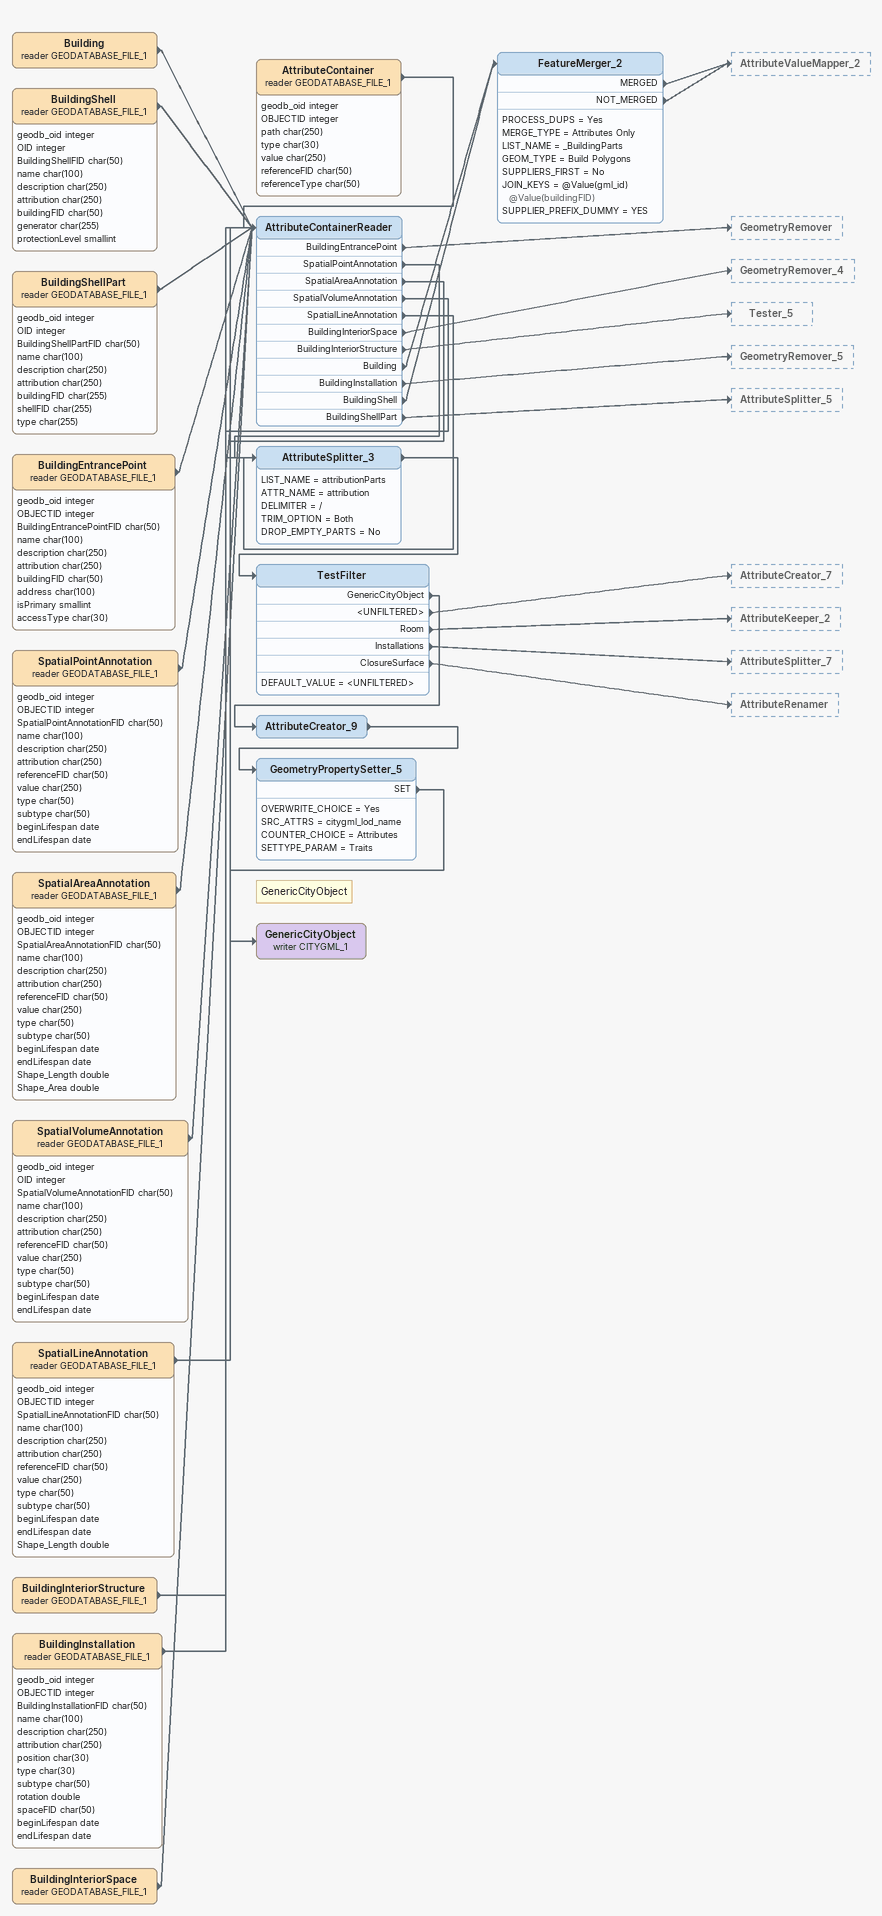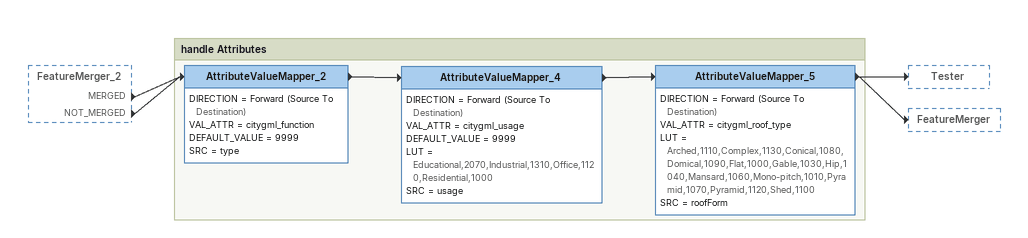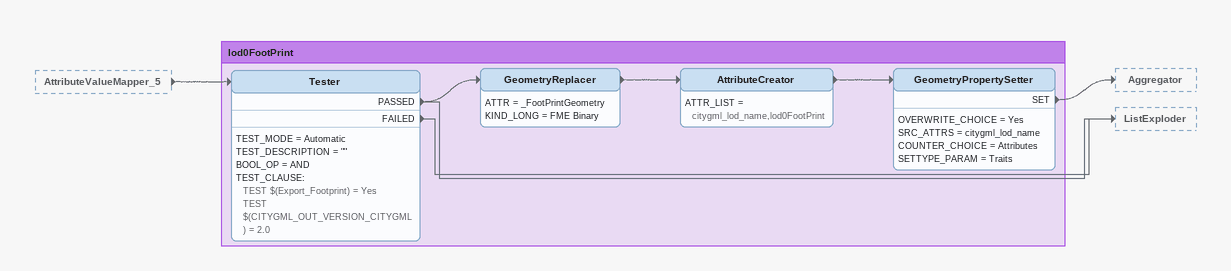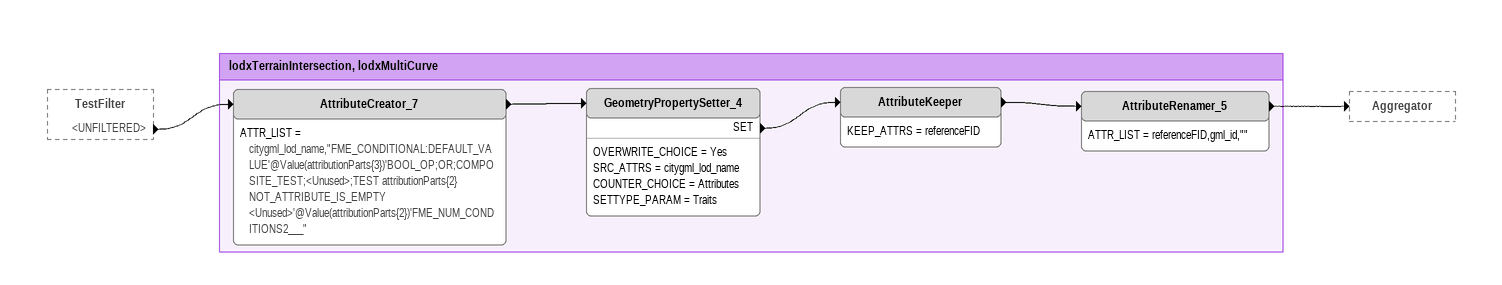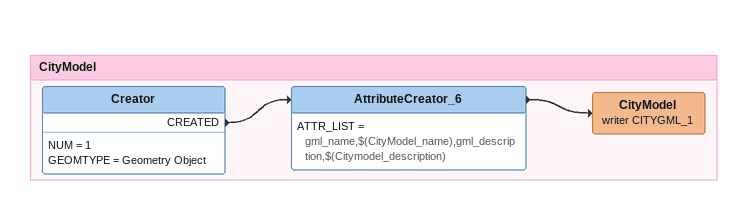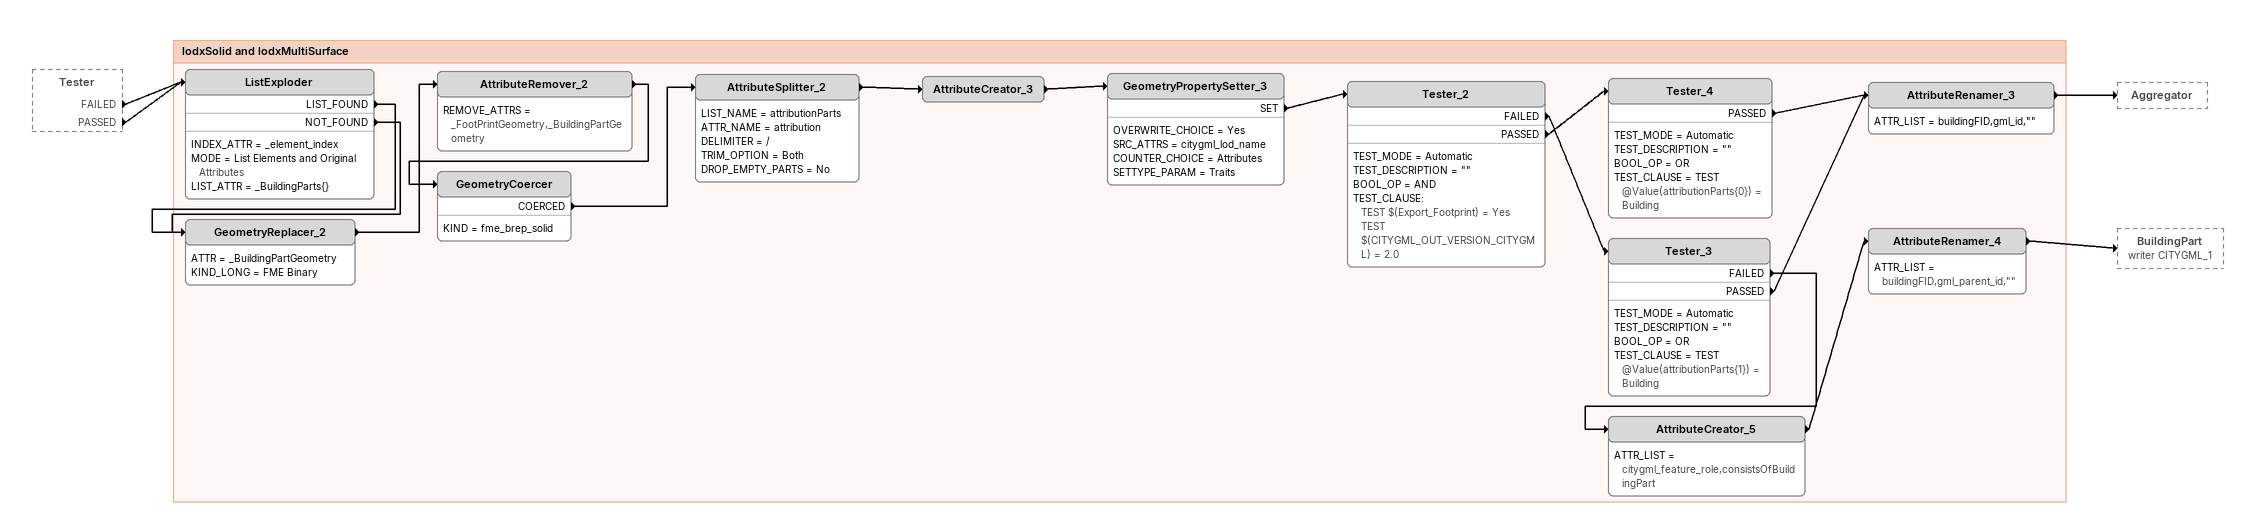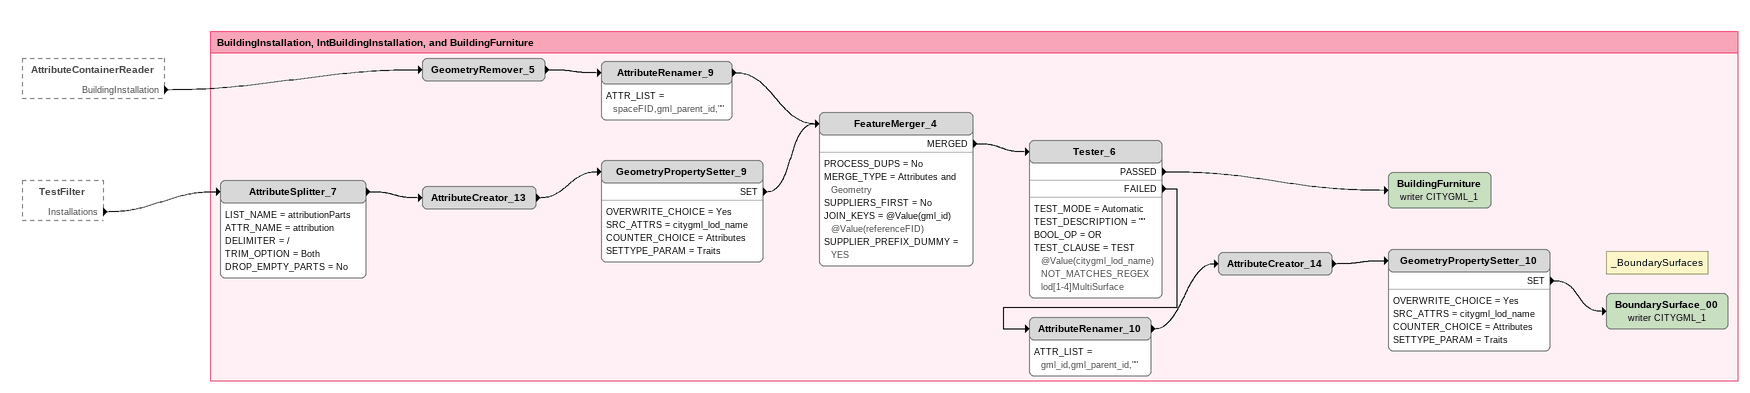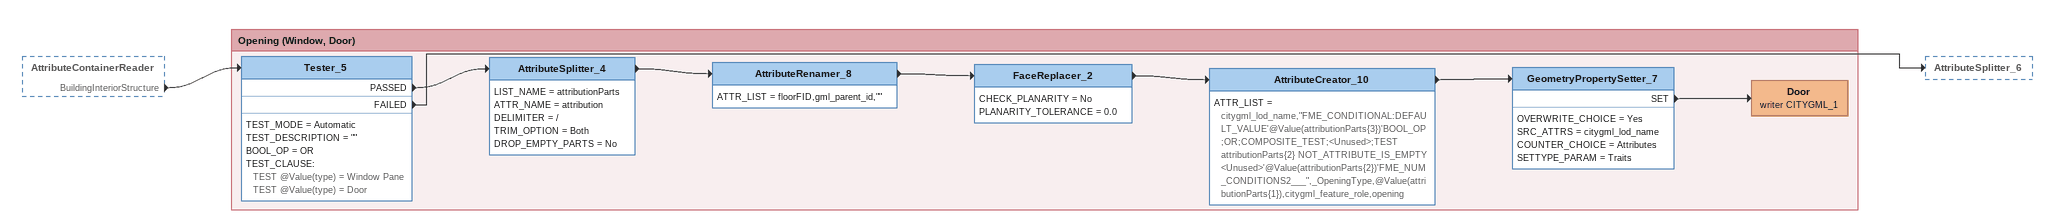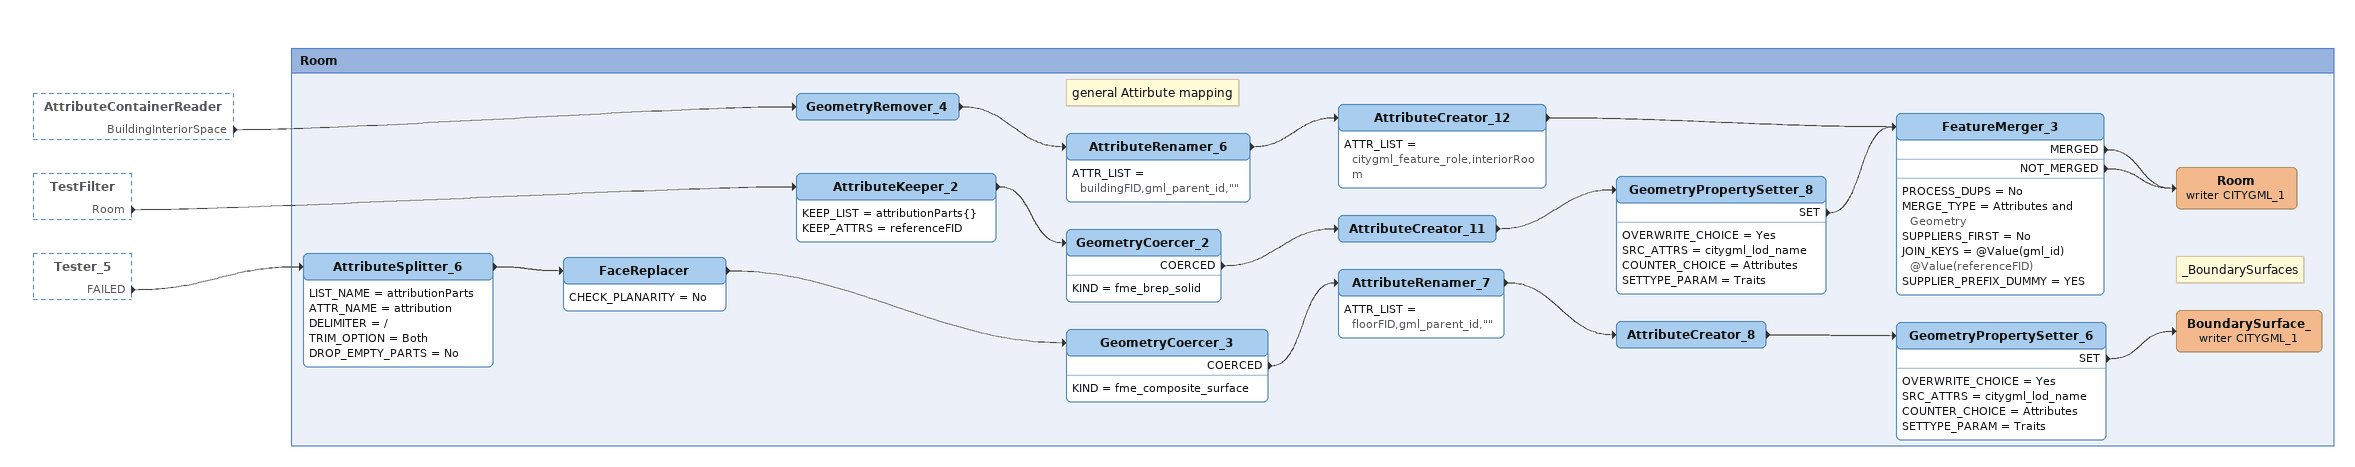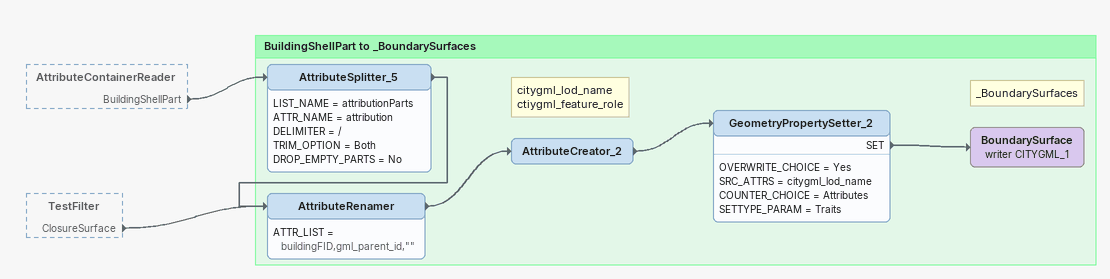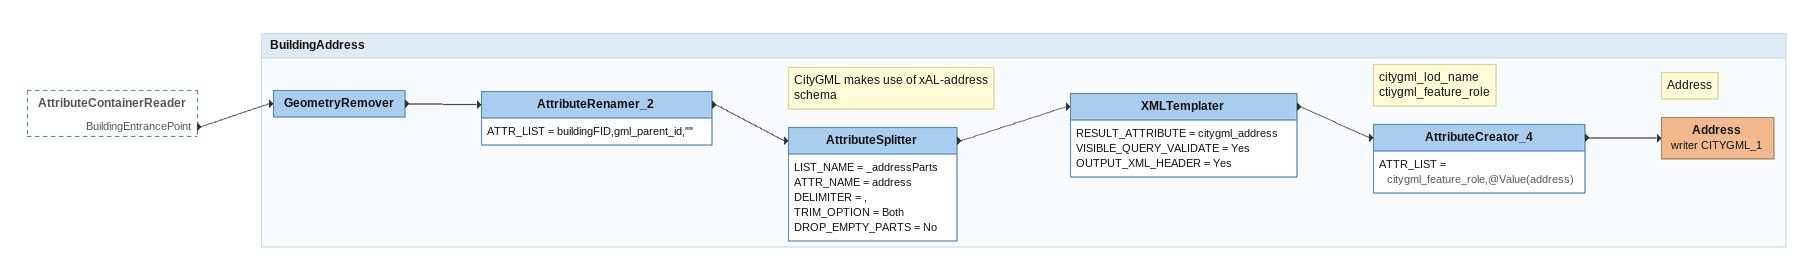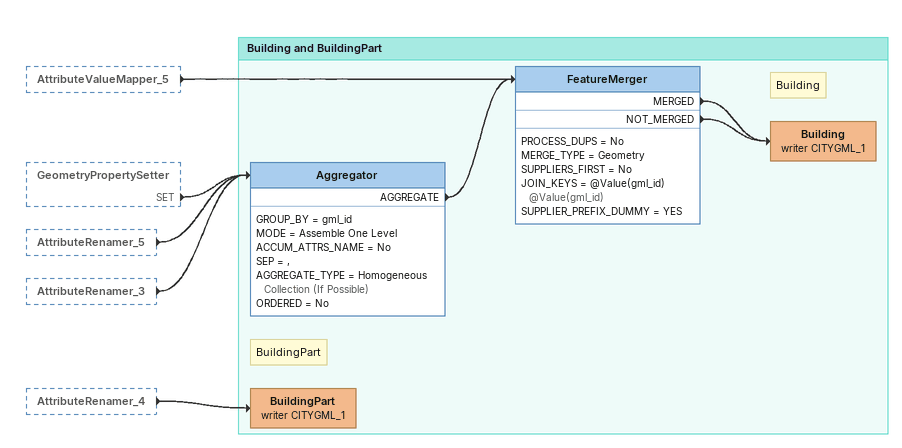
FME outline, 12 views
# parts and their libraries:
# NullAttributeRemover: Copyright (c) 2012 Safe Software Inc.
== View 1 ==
Building (reader GEODATABASE_FILE_1)
    -> AttributeContainerReader
BuildingShell (reader GEODATABASE_FILE_1)
    attributes: geodb_oid integer, OID integer, BuildingShellFID char(50), name char(100), description char(250), attribution char(250), buildingFID char(50), generator char(255), protectionLevel smallint
    -> AttributeContainerReader
BuildingShellPart (reader GEODATABASE_FILE_1)
    attributes: geodb_oid integer, OID integer, BuildingShellPartFID char(50), name char(100), description char(250), attribution char(250), buildingFID char(255), shellFID char(255), type char(255)
    -> AttributeContainerReader
BuildingEntrancePoint (reader GEODATABASE_FILE_1)
    attributes: geodb_oid integer, OBJECTID integer, BuildingEntrancePointFID char(50), name char(100), description char(250), attribution char(250), buildingFID char(50), address char(100), isPrimary smallint, accessType char(30)
    -> AttributeContainerReader
SpatialPointAnnotation (reader GEODATABASE_FILE_1)
    attributes: geodb_oid integer, OBJECTID integer, SpatialPointAnnotationFID char(50), name char(100), description char(250), attribution char(250), referenceFID char(50), value char(250), type char(50), subtype char(50), beginLifespan date, endLifespan date
    -> AttributeContainerReader
SpatialAreaAnnotation (reader GEODATABASE_FILE_1)
    attributes: geodb_oid integer, OBJECTID integer, SpatialAreaAnnotationFID char(50), name char(100), description char(250), attribution char(250), referenceFID char(50), value char(250), type char(50), subtype char(50), beginLifespan date, endLifespan date, Shape_Length double, Shape_Area double
    -> AttributeContainerReader
SpatialVolumeAnnotation (reader GEODATABASE_FILE_1)
    attributes: geodb_oid integer, OID integer, SpatialVolumeAnnotationFID char(50), name char(100), description char(250), attribution char(250), referenceFID char(50), value char(250), type char(50), subtype char(50), beginLifespan date, endLifespan date
    -> AttributeContainerReader
SpatialLineAnnotation (reader GEODATABASE_FILE_1)
    attributes: geodb_oid integer, OBJECTID integer, SpatialLineAnnotationFID char(50), name char(100), description char(250), attribution char(250), referenceFID char(50), value char(250), type char(50), subtype char(50), beginLifespan date, endLifespan date, Shape_Length double
    -> AttributeContainerReader
BuildingInteriorStructure (reader GEODATABASE_FILE_1)
    -> AttributeContainerReader
BuildingInstallation (reader GEODATABASE_FILE_1)
    attributes: geodb_oid integer, OBJECTID integer, BuildingInstallationFID char(50), name char(100), description char(250), attribution char(250), position char(30), type char(30), subtype char(50), rotation double, spaceFID char(50), beginLifespan date, endLifespan date
    -> AttributeContainerReader
BuildingInteriorSpace (reader GEODATABASE_FILE_1)
    -> AttributeContainerReader
AttributeContainer (reader GEODATABASE_FILE_1)
    attributes: geodb_oid integer, OBJECTID integer, path char(250), type char(30), value char(250), referenceFID char(50), referenceType char(50)
    -> AttributeContainerReader
AttributeContainerReader
    BuildingEntrancePoint -> GeometryRemover
    SpatialPointAnnotation -> AttributeSplitter_3
    SpatialAreaAnnotation -> AttributeSplitter_3
    SpatialVolumeAnnotation -> AttributeSplitter_3
    SpatialLineAnnotation -> AttributeSplitter_3
    BuildingInteriorSpace -> GeometryRemover_4
    BuildingInteriorStructure -> Tester_5
    Building -> FeatureMerger_2
    BuildingInstallation -> GeometryRemover_5
    BuildingShell -> FeatureMerger_2
    BuildingShellPart -> AttributeSplitter_5
FeatureMerger_2
    PROCESS_DUPS = Yes
    MERGE_TYPE = Attributes Only
    LIST_NAME = _BuildingParts
    GEOM_TYPE = Build Polygons
    SUPPLIERS_FIRST = No
    JOIN_KEYS = @Value(gml_id) @Value(buildingFID)
    SUPPLIER_PREFIX_DUMMY = YES
    MERGED -> AttributeValueMapper_2
    NOT_MERGED -> AttributeValueMapper_2
AttributeSplitter_3
    LIST_NAME = attributionParts
    ATTR_NAME = attribution
    DELIMITER = /
    TRIM_OPTION = Both
    DROP_EMPTY_PARTS = No
    -> TestFilter
TestFilter
    DEFAULT_VALUE = <UNFILTERED>
    GenericCityObject -> AttributeCreator_9
    <UNFILTERED> -> AttributeCreator_7
    Room -> AttributeKeeper_2
    Installations -> AttributeSplitter_7
    ClosureSurface -> AttributeRenamer
AttributeCreator_9
    -> GeometryPropertySetter_5
GeometryPropertySetter_5
    OVERWRITE_CHOICE = Yes
    SRC_ATTRS = citygml_lod_name
    COUNTER_CHOICE = Attributes
    SETTYPE_PARAM = Traits
    SET -> GenericCityObject (writer CITYGML_1)
Note: GenericCityObject
GenericCityObject (writer CITYGML_1)

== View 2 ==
FeatureMerger_2 [outside]
    MERGED -> AttributeValueMapper_2
    NOT_MERGED -> AttributeValueMapper_2

Bookmark: handle Attributes
AttributeValueMapper_2
    DIRECTION = Forward (Source To Destination)
    VAL_ATTR = citygml_function
    DEFAULT_VALUE = 9999
    SRC = type
    -> AttributeValueMapper_4
AttributeValueMapper_4
    DIRECTION = Forward (Source To Destination)
    VAL_ATTR = citygml_usage
    DEFAULT_VALUE = 9999
    LUT = Educational,2070,Industrial,1310,Office,1120,Residential,1000
    SRC = usage
    -> AttributeValueMapper_5
AttributeValueMapper_5
    DIRECTION = Forward (Source To Destination)
    VAL_ATTR = citygml_roof_type
    LUT = Arched,1110,Complex,1130,Conical,1080,Domical,1090,Flat,1000,Gable,1030,Hip,1040,Mansard,1060,Mono-pitch,1010,Pyramid,1070,Pyramid,1120,Shed,1100
    SRC = roofForm
    -> Tester
    -> FeatureMerger

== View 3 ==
AttributeValueMapper_5 [outside]
    -> Tester

Bookmark: lod0FootPrint
Tester
    TEST_MODE = Automatic
    TEST_DESCRIPTION = ""
    BOOL_OP = AND
    TEST_CLAUSE:
      TEST $(Export_Footprint) = Yes
      TEST $(CITYGML_OUT_VERSION_CITYGML) = 2.0
    PASSED -> GeometryReplacer
    FAILED -> ListExploder
    PASSED -> ListExploder
GeometryReplacer
    ATTR = _FootPrintGeometry
    KIND_LONG = FME Binary
    -> AttributeCreator
AttributeCreator
    ATTR_LIST = citygml_lod_name,lod0FootPrint
    -> GeometryPropertySetter
GeometryPropertySetter
    OVERWRITE_CHOICE = Yes
    SRC_ATTRS = citygml_lod_name
    COUNTER_CHOICE = Attributes
    SETTYPE_PARAM = Traits
    SET -> Aggregator

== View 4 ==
TestFilter [outside]
    <UNFILTERED> -> AttributeCreator_7

Bookmark: lodxTerrainIntersection, lodxMultiCurve
AttributeCreator_7
    ATTR_LIST = citygml_lod_name,"FME_CONDITIONAL:DEFAULT_VALUE'@Value(attributionParts{3})'BOOL_OP;OR;COMPOSITE_TEST;<Unused>;TEST attributionParts{2} NOT_ATTRIBUTE_IS_EMPTY <Unused>'@Value(attributionParts{2})'FME_NUM_CONDITIONS2___"
    -> GeometryPropertySetter_4
GeometryPropertySetter_4
    OVERWRITE_CHOICE = Yes
    SRC_ATTRS = citygml_lod_name
    COUNTER_CHOICE = Attributes
    SETTYPE_PARAM = Traits
    SET -> AttributeKeeper
AttributeKeeper
    KEEP_ATTRS = referenceFID
    -> AttributeRenamer_5
AttributeRenamer_5
    ATTR_LIST = referenceFID,gml_id,""
    -> Aggregator

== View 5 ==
Bookmark: CityModel
Creator
    NUM = 1
    GEOMTYPE = Geometry Object
    CREATED -> AttributeCreator_6
AttributeCreator_6
    ATTR_LIST = gml_name,$(CityModel_name),gml_description,$(Citymodel_description)
    -> CityModel (writer CITYGML_1)
CityModel (writer CITYGML_1)

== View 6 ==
Tester [outside]
    FAILED -> ListExploder
    PASSED -> ListExploder

Bookmark: lodxSolid and lodxMultiSurface
ListExploder
    INDEX_ATTR = _element_index
    MODE = List Elements and Original Attributes
    LIST_ATTR = _BuildingParts{}
    LIST_FOUND -> GeometryReplacer_2
    NOT_FOUND -> GeometryReplacer_2
GeometryReplacer_2
    ATTR = _BuildingPartGeometry
    KIND_LONG = FME Binary
    -> AttributeRemover_2
AttributeRemover_2
    REMOVE_ATTRS = _FootPrintGeometry,_BuildingPartGeometry
    -> GeometryCoercer
GeometryCoercer
    KIND = fme_brep_solid
    COERCED -> AttributeSplitter_2
AttributeSplitter_2
    LIST_NAME = attributionParts
    ATTR_NAME = attribution
    DELIMITER = /
    TRIM_OPTION = Both
    DROP_EMPTY_PARTS = No
    -> AttributeCreator_3
AttributeCreator_3
    -> GeometryPropertySetter_3
GeometryPropertySetter_3
    OVERWRITE_CHOICE = Yes
    SRC_ATTRS = citygml_lod_name
    COUNTER_CHOICE = Attributes
    SETTYPE_PARAM = Traits
    SET -> Tester_2
Tester_2
    TEST_MODE = Automatic
    TEST_DESCRIPTION = ""
    BOOL_OP = AND
    TEST_CLAUSE:
      TEST $(Export_Footprint) = Yes
      TEST $(CITYGML_OUT_VERSION_CITYGML) = 2.0
    FAILED -> Tester_3
    PASSED -> Tester_4
Tester_4
    TEST_MODE = Automatic
    TEST_DESCRIPTION = ""
    BOOL_OP = OR
    TEST_CLAUSE = TEST @Value(attributionParts{0}) = Building
    PASSED -> AttributeRenamer_3
Tester_3
    TEST_MODE = Automatic
    TEST_DESCRIPTION = ""
    BOOL_OP = OR
    TEST_CLAUSE = TEST @Value(attributionParts{1}) = Building
    FAILED -> AttributeCreator_5
    PASSED -> AttributeRenamer_3
AttributeRenamer_3
    ATTR_LIST = buildingFID,gml_id,""
    -> Aggregator
AttributeCreator_5
    ATTR_LIST = citygml_feature_role,consistsOfBuildingPart
    -> AttributeRenamer_4
AttributeRenamer_4
    ATTR_LIST = buildingFID,gml_parent_id,""
    -> BuildingPart (writer CITYGML_1)

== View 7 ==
AttributeContainerReader [outside]
    BuildingInstallation -> GeometryRemover_5
TestFilter [outside]
    Installations -> AttributeSplitter_7

Bookmark: BuildingInstallation, IntBuildingInstallation, and BuildingFurniture
AttributeSplitter_7
    LIST_NAME = attributionParts
    ATTR_NAME = attribution
    DELIMITER = /
    TRIM_OPTION = Both
    DROP_EMPTY_PARTS = No
    -> AttributeCreator_13
AttributeCreator_13
    -> GeometryPropertySetter_9
GeometryPropertySetter_9
    OVERWRITE_CHOICE = Yes
    SRC_ATTRS = citygml_lod_name
    COUNTER_CHOICE = Attributes
    SETTYPE_PARAM = Traits
    SET -> FeatureMerger_4
GeometryRemover_5
    -> AttributeRenamer_9
AttributeRenamer_9
    ATTR_LIST = spaceFID,gml_parent_id,""
    -> FeatureMerger_4
FeatureMerger_4
    PROCESS_DUPS = No
    MERGE_TYPE = Attributes and Geometry
    SUPPLIERS_FIRST = No
    JOIN_KEYS = @Value(gml_id) @Value(referenceFID)
    SUPPLIER_PREFIX_DUMMY = YES
    MERGED -> Tester_6
Tester_6
    TEST_MODE = Automatic
    TEST_DESCRIPTION = ""
    BOOL_OP = OR
    TEST_CLAUSE = TEST @Value(citygml_lod_name) NOT_MATCHES_REGEX lod[1-4]MultiSurface
    PASSED -> BuildingFurniture (writer CITYGML_1)
    FAILED -> AttributeRenamer_10
BuildingFurniture (writer CITYGML_1)
AttributeRenamer_10
    ATTR_LIST = gml_id,gml_parent_id,""
    -> AttributeCreator_14
AttributeCreator_14
    -> GeometryPropertySetter_10
GeometryPropertySetter_10
    OVERWRITE_CHOICE = Yes
    SRC_ATTRS = citygml_lod_name
    COUNTER_CHOICE = Attributes
    SETTYPE_PARAM = Traits
    SET -> BoundarySurface_00 (writer CITYGML_1)
Note: _BoundarySurfaces
BoundarySurface_00 (writer CITYGML_1)

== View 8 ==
AttributeContainerReader [outside]
    BuildingInteriorStructure -> Tester_5

Bookmark: Opening (Window, Door)
Tester_5
    TEST_MODE = Automatic
    TEST_DESCRIPTION = ""
    BOOL_OP = OR
    TEST_CLAUSE:
      TEST @Value(type) = Window Pane
      TEST @Value(type) = Door
    PASSED -> AttributeSplitter_4
    FAILED -> AttributeSplitter_6
AttributeSplitter_4
    LIST_NAME = attributionParts
    ATTR_NAME = attribution
    DELIMITER = /
    TRIM_OPTION = Both
    DROP_EMPTY_PARTS = No
    -> AttributeRenamer_8
AttributeRenamer_8
    ATTR_LIST = floorFID,gml_parent_id,""
    -> FaceReplacer_2
FaceReplacer_2
    CHECK_PLANARITY = No
    PLANARITY_TOLERANCE = 0.0
    -> AttributeCreator_10
AttributeCreator_10
    ATTR_LIST = citygml_lod_name,"FME_CONDITIONAL:DEFAULT_VALUE'@Value(attributionParts{3})'BOOL_OP;OR;COMPOSITE_TEST;<Unused>;TEST attributionParts{2} NOT_ATTRIBUTE_IS_EMPTY <Unused>'@Value(attributionParts{2})'FME_NUM_CONDITIONS2___",_OpeningType,@Value(attributionParts{1}),citygml_feature_role,opening
    -> GeometryPropertySetter_7
GeometryPropertySetter_7
    OVERWRITE_CHOICE = Yes
    SRC_ATTRS = citygml_lod_name
    COUNTER_CHOICE = Attributes
    SETTYPE_PARAM = Traits
    SET -> Door (writer CITYGML_1)
Door (writer CITYGML_1)

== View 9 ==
AttributeContainerReader [outside]
    BuildingInteriorSpace -> GeometryRemover_4
TestFilter [outside]
    Room -> AttributeKeeper_2
Tester_5 [outside]
    FAILED -> AttributeSplitter_6

Bookmark: Room
AttributeKeeper_2
    KEEP_LIST = attributionParts{}
    KEEP_ATTRS = referenceFID
    -> GeometryCoercer_2
GeometryCoercer_2
    KIND = fme_brep_solid
    COERCED -> AttributeCreator_11
AttributeCreator_11
    -> GeometryPropertySetter_8
GeometryPropertySetter_8
    OVERWRITE_CHOICE = Yes
    SRC_ATTRS = citygml_lod_name
    COUNTER_CHOICE = Attributes
    SETTYPE_PARAM = Traits
    SET -> FeatureMerger_3
GeometryRemover_4
    -> AttributeRenamer_6
Note: general Attirbute mapping
AttributeRenamer_6
    ATTR_LIST = buildingFID,gml_parent_id,""
    -> AttributeCreator_12
AttributeCreator_12
    ATTR_LIST = citygml_feature_role,interiorRoom
    -> FeatureMerger_3
FeatureMerger_3
    PROCESS_DUPS = No
    MERGE_TYPE = Attributes and Geometry
    SUPPLIERS_FIRST = No
    JOIN_KEYS = @Value(gml_id) @Value(referenceFID)
    SUPPLIER_PREFIX_DUMMY = YES
    MERGED -> Room (writer CITYGML_1)
    NOT_MERGED -> Room (writer CITYGML_1)
Room (writer CITYGML_1)
AttributeSplitter_6
    LIST_NAME = attributionParts
    ATTR_NAME = attribution
    DELIMITER = /
    TRIM_OPTION = Both
    DROP_EMPTY_PARTS = No
    -> FaceReplacer
FaceReplacer
    CHECK_PLANARITY = No
    -> GeometryCoercer_3
GeometryCoercer_3
    KIND = fme_composite_surface
    COERCED -> AttributeRenamer_7
AttributeRenamer_7
    ATTR_LIST = floorFID,gml_parent_id,""
    -> AttributeCreator_8
AttributeCreator_8
    -> GeometryPropertySetter_6
GeometryPropertySetter_6
    OVERWRITE_CHOICE = Yes
    SRC_ATTRS = citygml_lod_name
    COUNTER_CHOICE = Attributes
    SETTYPE_PARAM = Traits
    SET -> BoundarySurface_ (writer CITYGML_1)
Note: _BoundarySurfaces
BoundarySurface_ (writer CITYGML_1)

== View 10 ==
AttributeContainerReader [outside]
    BuildingShellPart -> AttributeSplitter_5
TestFilter [outside]
    ClosureSurface -> AttributeRenamer

Bookmark: BuildingShellPart to _BoundarySurfaces
AttributeSplitter_5
    LIST_NAME = attributionParts
    ATTR_NAME = attribution
    DELIMITER = /
    TRIM_OPTION = Both
    DROP_EMPTY_PARTS = No
    -> AttributeRenamer
AttributeRenamer
    ATTR_LIST = buildingFID,gml_parent_id,""
    -> AttributeCreator_2
Note: citygml_lod_name / ctiygml_feature_role
AttributeCreator_2
    -> GeometryPropertySetter_2
GeometryPropertySetter_2
    OVERWRITE_CHOICE = Yes
    SRC_ATTRS = citygml_lod_name
    COUNTER_CHOICE = Attributes
    SETTYPE_PARAM = Traits
    SET -> BoundarySurface (writer CITYGML_1)
Note: _BoundarySurfaces
BoundarySurface (writer CITYGML_1)

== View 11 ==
AttributeContainerReader [outside]
    BuildingEntrancePoint -> GeometryRemover

Bookmark: BuildingAddress
GeometryRemover
    -> AttributeRenamer_2
AttributeRenamer_2
    ATTR_LIST = buildingFID,gml_parent_id,""
    -> AttributeSplitter
AttributeSplitter
    LIST_NAME = _addressParts
    ATTR_NAME = address
    DELIMITER = ,
    TRIM_OPTION = Both
    DROP_EMPTY_PARTS = No
    -> XMLTemplater
Note: CityGML makes use of xAL-address schema
XMLTemplater
    RESULT_ATTRIBUTE = citygml_address
    VISIBLE_QUERY_VALIDATE = Yes
    OUTPUT_XML_HEADER = Yes
    -> AttributeCreator_4
Note: citygml_lod_name / ctiygml_feature_role
AttributeCreator_4
    ATTR_LIST = citygml_feature_role,@Value(address)
    -> Address (writer CITYGML_1)
Note: Address
Address (writer CITYGML_1)

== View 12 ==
AttributeValueMapper_5 [outside]
    -> FeatureMerger
GeometryPropertySetter [outside]
    SET -> Aggregator
AttributeRenamer_5 [outside]
    -> Aggregator
AttributeRenamer_3 [outside]
    -> Aggregator
AttributeRenamer_4 [outside]
    -> BuildingPart (writer CITYGML_1)

Bookmark: Building and BuildingPart
Note: BuildingPart
BuildingPart (writer CITYGML_1)
Aggregator
    GROUP_BY = gml_id
    MODE = Assemble One Level
    ACCUM_ATTRS_NAME = No
    SEP = ,
    AGGREGATE_TYPE = Homogeneous Collection (If Possible)
    ORDERED = No
    AGGREGATE -> FeatureMerger
FeatureMerger
    PROCESS_DUPS = No
    MERGE_TYPE = Geometry
    SUPPLIERS_FIRST = No
    JOIN_KEYS = @Value(gml_id) @Value(gml_id)
    SUPPLIER_PREFIX_DUMMY = YES
    MERGED -> Building (writer CITYGML_1)
    NOT_MERGED -> Building (writer CITYGML_1)
Note: Building
Building (writer CITYGML_1)
